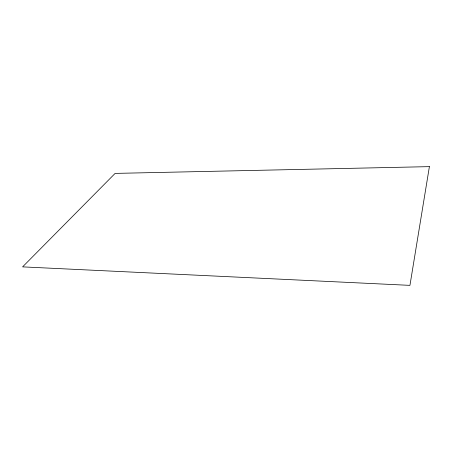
<?xml version="1.0" encoding="UTF-8"?>
<svg xmlns="http://www.w3.org/2000/svg" width="452" height="452" viewBox="0 0 452 452"><rect width="100%" height="100%" fill="white"/><g stroke="black" fill="none" stroke-linecap="round" stroke-linejoin="round"><path stroke-width="0.68" d="M429.4 166.635L409.941 285.365L22.6 266.872L115.119 173.398L429.4 166.635"/></g></svg>
